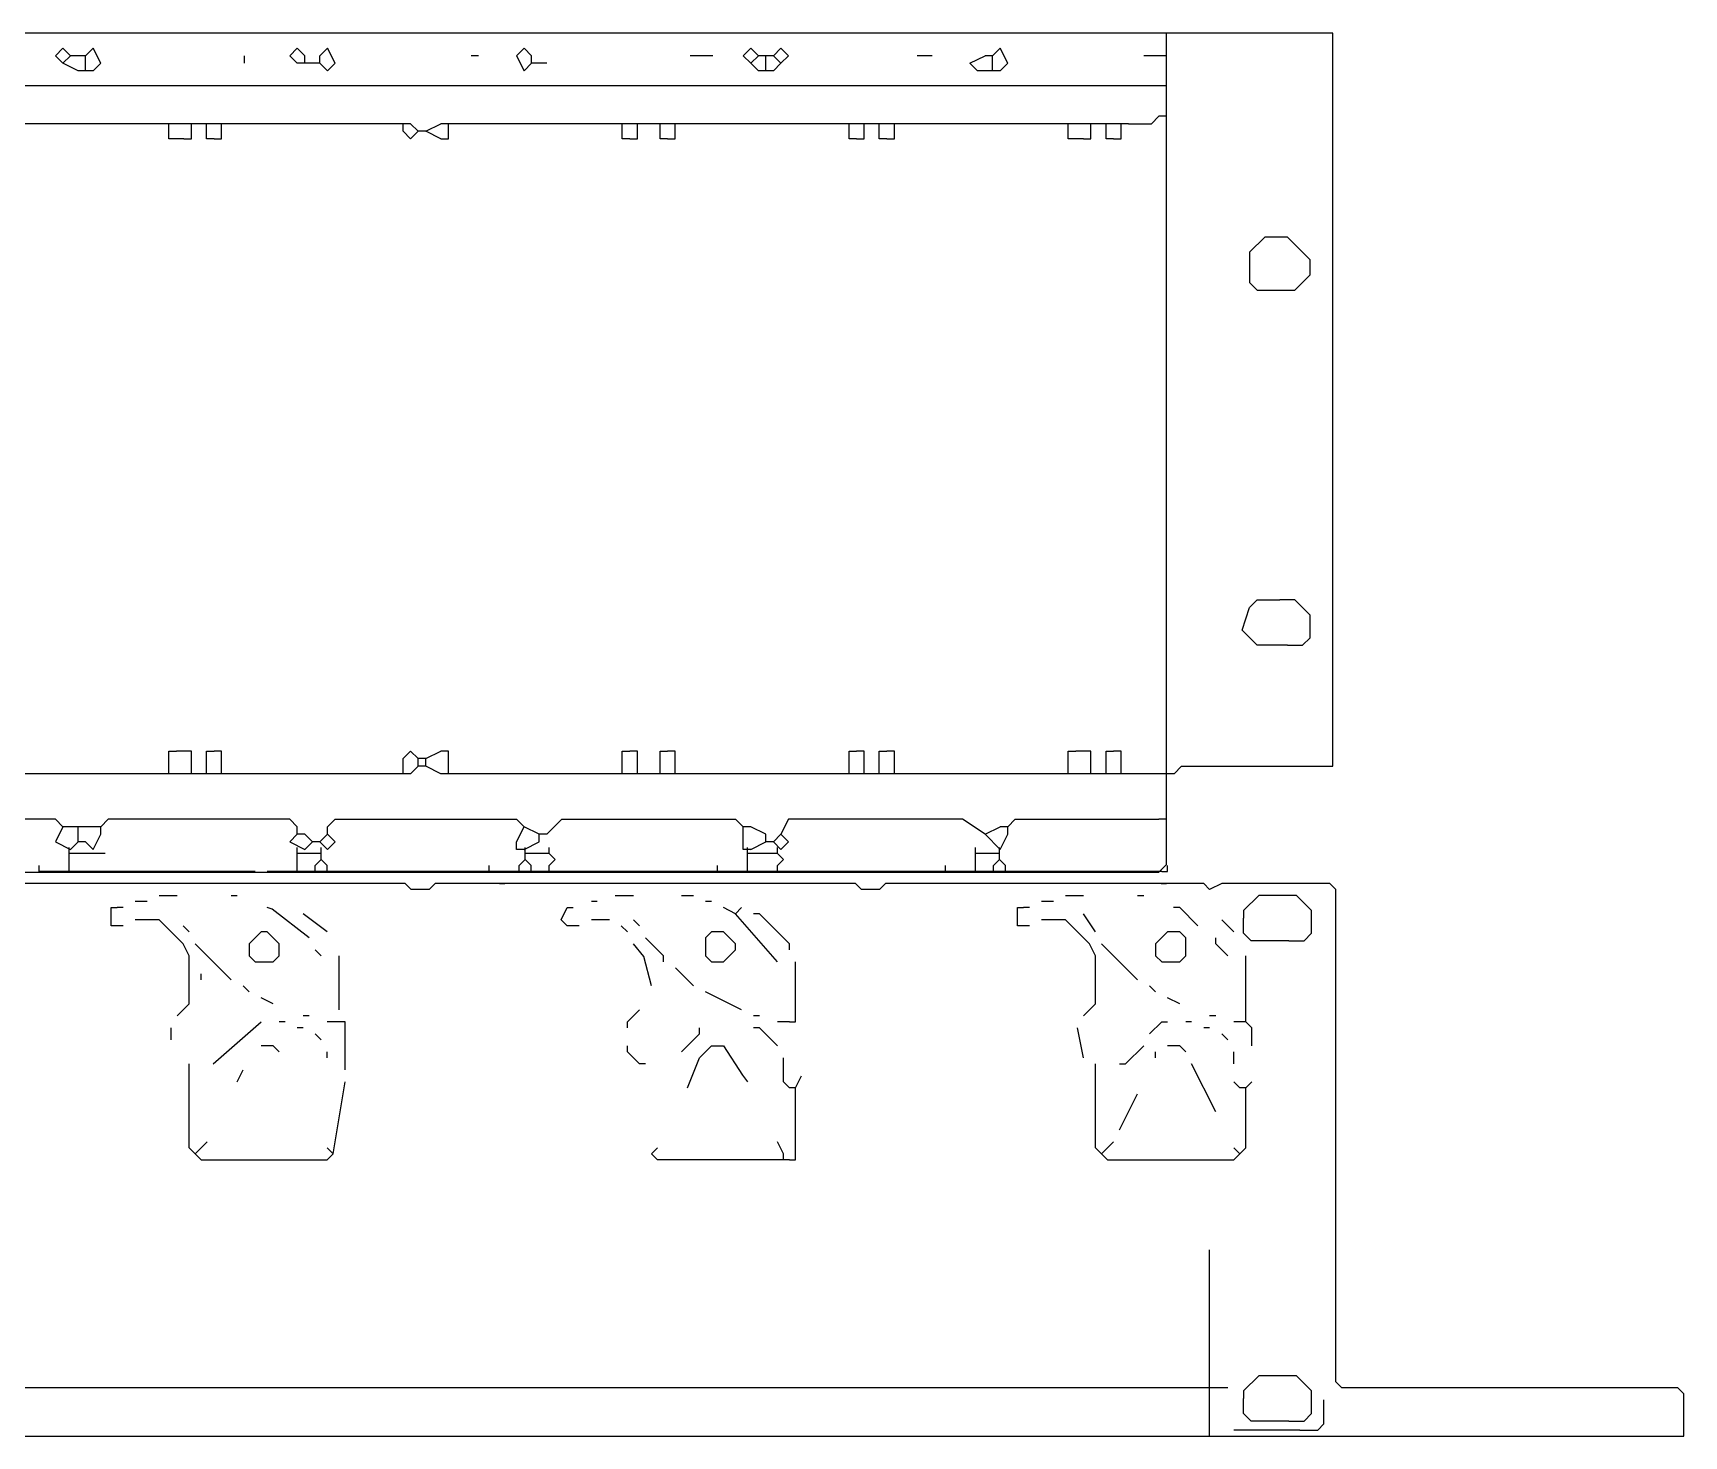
# Model space of a CAD drawing. Extents: x 12033 to 28038, y -9425 to 4777.
# Drawn here: x 14840.4 to 14871.84, y 410.92 to 437.64 of the extents above; entities that cross this region are included whole.
import ezdxf

# ---------------------------------------------------------------- set-up
doc = ezdxf.new("R2010")
doc.units = ezdxf.units.DM
doc.header["$LTSCALE"] = 5
doc.header["$MEASUREMENT"] = 0
doc.linetypes.add('DOT', pattern=[0.25, 0, -0.25])
doc.layers.add('20.7-DGO', color=1, linetype='Continuous')
doc.styles.add('ROMANS', font='romans.shx')

# ---------------------------------------------------------------- blocks, each defined once
blk = doc.blocks.new('Inst Sub-Bastidor (MODULO ÓPT DGO 288F-288 ADAP)')
at = {"layer": '20.7-DGO', "linetype": 'Continuous'}
for points in [[(5.4848, 0), (0.3311, 0)], [(5.4992, 0), (5.4848, 0)], [(5.5136, 0), (5.4992, 0)], [(5.4992, -0.0144), (5.4992, 0)], [(5.8015, 0), (5.5136, 0)], [(5.8159, 0), (5.8015, 0)], [(5.8159, -0.0144), (5.8159, 0)], [(3.3974, -0.0576), (3.383, -0.0432), (3.3974, -0.0288), (3.4118, -0.0432)], [(3.455, -0.072), (3.4694, -0.0576), (3.455, -0.0288), (3.4406, -0.0432)], [(3.8437, -0.0576), (3.8293, -0.0432), (3.8437, -0.0288), (3.8581, -0.0432)], [(3.8869, -0.0576), (3.9013, -0.072), (3.9157, -0.0576), (3.9013, -0.0288), (3.8869, -0.0432)], [(4.29, -0.0432), (4.2756, -0.0288), (4.2612, -0.0432), (4.2756, -0.072), (4.29, -0.0576)], [(4.7075, -0.0576), (4.6931, -0.0432), (4.7075, -0.0288), (4.7219, -0.0432)], [(4.765, -0.0576), (4.7794, -0.0432), (4.765, -0.0288), (4.7506, -0.0432)], [(5.1825, -0.072), (5.1969, -0.0576), (5.1825, -0.0288), (5.1681, -0.0432)], [(5.4992, -0.0288), (5.4992, -0.0144)], [(5.4992, -0.0432), (5.4992, -0.0288)], [(5.8159, -0.4319), (5.8159, -0.0144)], [(3.3974, -0.0576), (3.4118, -0.0432)], [(3.4262, -0.072), (3.3974, -0.0576)], [(3.4262, -0.0432), (3.4118, -0.0432)], [(3.4406, -0.0432), (3.4262, -0.0432)], [(3.4406, -0.0576), (3.4406, -0.0432)], [(3.4406, -0.072), (3.4406, -0.0576)], [(3.7429, -0.0576), (3.7429, -0.0432)], [(3.8581, -0.0576), (3.8437, -0.0576)], [(3.8581, -0.0576), (3.8581, -0.0432)], [(3.8725, -0.0576), (3.8581, -0.0576)], [(3.8869, -0.0576), (3.8725, -0.0576)], [(3.8869, -0.0576), (3.8869, -0.0432)], [(4.1892, -0.0432), (4.1748, -0.0432)], [(4.29, -0.0576), (4.29, -0.0432)], [(4.3044, -0.0576), (4.29, -0.0576)], [(4.3188, -0.0576), (4.3044, -0.0576)], [(4.6355, -0.0432), (4.5923, -0.0432)], [(4.7075, -0.0576), (4.7219, -0.0432)], [(4.7219, -0.072), (4.7075, -0.0576)], [(4.7362, -0.0432), (4.7219, -0.0432)], [(4.7506, -0.0432), (4.7362, -0.0432)], [(4.7362, -0.0576), (4.7362, -0.0432)], [(4.7362, -0.072), (4.7362, -0.0576)], [(4.765, -0.0576), (4.7506, -0.0432)], [(4.7506, -0.072), (4.765, -0.0576)], [(5.053, -0.0432), (5.0242, -0.0432)], [(5.1537, -0.072), (5.1393, -0.072), (5.1249, -0.0576), (5.1537, -0.0432)], [(5.1681, -0.0432), (5.1537, -0.0432)], [(5.1681, -0.0576), (5.1681, -0.0432)], [(5.1681, -0.072), (5.1681, -0.0576)], [(5.4848, -0.0432), (5.456, -0.0432)], [(5.4992, -0.0432), (5.4848, -0.0432)], [(5.4992, -0.0576), (5.4992, -0.0432)], [(5.4992, -0.0864), (5.4992, -0.0576)], [(3.4406, -0.072), (3.4262, -0.072)], [(3.455, -0.072), (3.4406, -0.072)], [(4.7362, -0.072), (4.7219, -0.072)], [(4.7506, -0.072), (4.7362, -0.072)], [(5.1681, -0.072), (5.1537, -0.072)], [(5.1825, -0.072), (5.1681, -0.072)], [(5.4992, -0.1008), (5.4992, -0.0864)], [(5.4848, -0.1008), (0.3311, -0.1008)], [(5.4992, -0.1008), (5.4848, -0.1008)], [(5.4992, -0.1152), (5.4992, -0.1008)], [(5.4992, -0.144), (5.4992, -0.1152)], [(5.4992, -0.1584), (5.4992, -0.144)], [(3.5846, -0.1728), (3.2679, -0.1728)], [(3.599, -0.1728), (3.5846, -0.1728)], [(3.6134, -0.1728), (3.599, -0.1728)], [(3.599, -0.1871), (3.599, -0.1728)], [(3.6134, -0.2015), (3.599, -0.2015), (3.599, -0.1871)], [(3.6278, -0.1728), (3.6134, -0.1728)], [(3.6422, -0.1728), (3.6278, -0.1728)], [(3.6278, -0.2015), (3.6422, -0.2015), (3.6422, -0.1871)], [(3.6566, -0.1728), (3.6422, -0.1728)], [(3.6422, -0.1871), (3.6422, -0.1728)], [(3.671, -0.1728), (3.6566, -0.1728)], [(3.6853, -0.1728), (3.671, -0.1728)], [(3.671, -0.1871), (3.671, -0.1728)], [(3.6853, -0.2015), (3.671, -0.2015), (3.671, -0.1871)], [(3.6997, -0.1728), (3.6853, -0.1728)], [(3.6853, -0.2015), (3.6997, -0.2015), (3.6997, -0.1871)], [(3.7141, -0.1728), (3.6997, -0.1728)], [(3.6997, -0.1871), (3.6997, -0.1728)], [(4.0308, -0.1728), (3.7141, -0.1728)], [(4.0452, -0.1728), (4.0308, -0.1728)], [(4.0596, -0.1728), (4.0452, -0.1728)], [(4.0452, -0.1871), (4.0452, -0.1728)], [(4.0452, -0.1871), (4.0596, -0.2015), (4.074, -0.1871)], [(4.074, -0.1871), (4.0596, -0.1728)], [(4.0884, -0.1871), (4.074, -0.1871)], [(4.0884, -0.1871), (4.1172, -0.1728)], [(4.1172, -0.2015), (4.0884, -0.1871)], [(4.1316, -0.1728), (4.1172, -0.1728)], [(4.1172, -0.2015), (4.1316, -0.2015), (4.1316, -0.1871)], [(4.146, -0.1728), (4.1316, -0.1728)], [(4.1316, -0.1871), (4.1316, -0.1728)], [(4.4483, -0.1728), (4.146, -0.1728)], [(4.4627, -0.1728), (4.4483, -0.1728)], [(4.4771, -0.1728), (4.4627, -0.1728)], [(4.4627, -0.1871), (4.4627, -0.1728)], [(4.4771, -0.2015), (4.4627, -0.2015), (4.4627, -0.1871)], [(4.4915, -0.1728), (4.4771, -0.1728)], [(4.4771, -0.2015), (4.4915, -0.2015), (4.4915, -0.1871)], [(4.5059, -0.1728), (4.4915, -0.1728)], [(4.4915, -0.1871), (4.4915, -0.1728)], [(4.5203, -0.1728), (4.5059, -0.1728)], [(4.5347, -0.1728), (4.5203, -0.1728)], [(4.5491, -0.1728), (4.5347, -0.1728)], [(4.5347, -0.1871), (4.5347, -0.1728)], [(4.5491, -0.2015), (4.5347, -0.2015), (4.5347, -0.1871)], [(4.5635, -0.1728), (4.5491, -0.1728)], [(4.5491, -0.2015), (4.5635, -0.2015), (4.5635, -0.1871)], [(4.5779, -0.1728), (4.5635, -0.1728)], [(4.5635, -0.1871), (4.5635, -0.1728)], [(4.8802, -0.1728), (4.5779, -0.1728)], [(4.8946, -0.1728), (4.8802, -0.1728)], [(4.909, -0.1728), (4.8946, -0.1728)], [(4.8946, -0.1871), (4.8946, -0.1728)], [(4.909, -0.2015), (4.8946, -0.2015), (4.8946, -0.1871)], [(4.9234, -0.1728), (4.909, -0.1728)], [(4.909, -0.2015), (4.9234, -0.2015), (4.9234, -0.1871)], [(4.9378, -0.1728), (4.9234, -0.1728)], [(4.9234, -0.1871), (4.9234, -0.1728)], [(4.9522, -0.1728), (4.9378, -0.1728)], [(4.9666, -0.1728), (4.9522, -0.1728)], [(4.9522, -0.1871), (4.9522, -0.1728)], [(4.9666, -0.2015), (4.9522, -0.2015), (4.9522, -0.1871)], [(4.981, -0.1728), (4.9666, -0.1728)], [(4.9666, -0.2015), (4.981, -0.2015), (4.981, -0.1871)], [(4.9954, -0.1728), (4.981, -0.1728)], [(4.981, -0.1871), (4.981, -0.1728)], [(5.2977, -0.1728), (4.9954, -0.1728)], [(5.3121, -0.1728), (5.2977, -0.1728)], [(5.3265, -0.1728), (5.3121, -0.1728)], [(5.3121, -0.1871), (5.3121, -0.1728)], [(5.3265, -0.2015), (5.3121, -0.2015), (5.3121, -0.1871)], [(5.3409, -0.1728), (5.3265, -0.1728)], [(5.3553, -0.1728), (5.3409, -0.1728)], [(5.3409, -0.2015), (5.3553, -0.2015), (5.3553, -0.1871)], [(5.3697, -0.1728), (5.3553, -0.1728)], [(5.3553, -0.1871), (5.3553, -0.1728)], [(5.3841, -0.1728), (5.3697, -0.1728)], [(5.3985, -0.1728), (5.3841, -0.1728)], [(5.3841, -0.1871), (5.3841, -0.1728)], [(5.3985, -0.2015), (5.3841, -0.2015), (5.3841, -0.1871)], [(5.4129, -0.1728), (5.3985, -0.1728)], [(5.3985, -0.2015), (5.4129, -0.2015), (5.4129, -0.1871)], [(5.4272, -0.1728), (5.4129, -0.1728)], [(5.4129, -0.1871), (5.4129, -0.1728)], [(5.4272, -0.1728), (5.4704, -0.1728), (5.4848, -0.1584)], [(5.4992, -0.1584), (5.4848, -0.1584)], [(5.4992, -0.1728), (5.4992, -0.1584)], [(5.4992, -1.2812), (5.4992, -0.1728)], [(3.6278, -0.2015), (3.6134, -0.2015)], [(5.3409, -0.2015), (5.3265, -0.2015)], [(5.7728, -0.4319), (5.7296, -0.3887), (5.6864, -0.3887), (5.6576, -0.4175), (5.6576, -0.4751), (5.672, -0.4895), (5.744, -0.4895), (5.7728, -0.4607)], [(5.7728, -0.4463), (5.7728, -0.4319)], [(5.8159, -0.4463), (5.8159, -0.4319)], [(5.7728, -0.4607), (5.7728, -0.4463)], [(5.8159, -0.4607), (5.8159, -0.4463)], [(5.8159, -0.9213), (5.8159, -0.4607)], [(5.8159, -0.9357), (5.8159, -0.9213)], [(5.8159, -0.9501), (5.8159, -0.9357)], [(5.8159, -1.382), (5.8159, -0.9501)], [(5.7008, -1.1661), (5.672, -1.1661), (5.6432, -1.1373), (5.6576, -1.0941), (5.672, -1.0797), (5.7152, -1.0797)], [(5.7296, -1.0797), (5.7152, -1.0797)], [(5.744, -1.0797), (5.7296, -1.0797)], [(5.7296, -1.1661), (5.7584, -1.1661), (5.7728, -1.1517), (5.7728, -1.1085), (5.744, -1.0797)], [(5.7152, -1.1661), (5.7008, -1.1661)], [(5.7296, -1.1661), (5.7152, -1.1661)], [(5.4992, -1.2956), (5.4992, -1.2812)], [(5.4992, -1.31), (5.4992, -1.2956)], [(5.4992, -1.3964), (5.4992, -1.31)], [(3.599, -1.382), (3.599, -1.3676), (3.6134, -1.3676)], [(3.599, -1.3964), (3.599, -1.382)], [(3.6278, -1.3676), (3.6134, -1.3676)], [(3.6422, -1.382), (3.6422, -1.3676), (3.6278, -1.3676)], [(3.6422, -1.3964), (3.6422, -1.382)], [(3.671, -1.382), (3.671, -1.3676), (3.6853, -1.3676)], [(3.671, -1.3964), (3.671, -1.382)], [(3.6997, -1.382), (3.6997, -1.3676), (3.6853, -1.3676)], [(3.6997, -1.3964), (3.6997, -1.382)], [(4.0452, -1.3964), (4.0452, -1.382), (4.0596, -1.3676), (4.074, -1.382)], [(4.0884, -1.382), (4.074, -1.382)], [(4.074, -1.3964), (4.074, -1.382)], [(4.0884, -1.382), (4.1172, -1.3676)], [(4.0884, -1.3964), (4.0884, -1.382)], [(4.1316, -1.382), (4.1316, -1.3676), (4.1172, -1.3676)], [(4.1316, -1.3964), (4.1316, -1.382)], [(4.4627, -1.382), (4.4627, -1.3676), (4.4771, -1.3676)], [(4.4627, -1.3964), (4.4627, -1.382)], [(4.4915, -1.382), (4.4915, -1.3676), (4.4771, -1.3676)], [(4.4915, -1.3964), (4.4915, -1.382)], [(4.5347, -1.382), (4.5347, -1.3676), (4.5491, -1.3676)], [(4.5347, -1.3964), (4.5347, -1.382)], [(4.5635, -1.382), (4.5635, -1.3676), (4.5491, -1.3676)], [(4.5635, -1.3964), (4.5635, -1.382)], [(4.8946, -1.382), (4.8946, -1.3676), (4.909, -1.3676)], [(4.8946, -1.3964), (4.8946, -1.382)], [(4.9234, -1.382), (4.9234, -1.3676), (4.909, -1.3676)], [(4.9234, -1.3964), (4.9234, -1.382)], [(4.9522, -1.382), (4.9522, -1.3676), (4.9666, -1.3676)], [(4.9522, -1.3964), (4.9522, -1.382)], [(4.981, -1.382), (4.981, -1.3676), (4.9666, -1.3676)], [(4.981, -1.3964), (4.981, -1.382)], [(5.3121, -1.382), (5.3121, -1.3676), (5.3265, -1.3676)], [(5.3121, -1.3964), (5.3121, -1.382)], [(5.3409, -1.3676), (5.3265, -1.3676)], [(5.3553, -1.382), (5.3553, -1.3676), (5.3409, -1.3676)], [(5.3553, -1.3964), (5.3553, -1.382)], [(5.3841, -1.382), (5.3841, -1.3676), (5.3985, -1.3676)], [(5.3841, -1.3964), (5.3841, -1.382)], [(5.4129, -1.382), (5.4129, -1.3676), (5.3985, -1.3676)], [(5.4129, -1.3964), (5.4129, -1.382)], [(5.8015, -1.3964), (5.8159, -1.3964), (5.8159, -1.382)], [(3.5846, -1.4108), (3.2679, -1.4108)], [(3.599, -1.4108), (3.5846, -1.4108)], [(3.599, -1.4108), (3.599, -1.3964)], [(3.6134, -1.4108), (3.599, -1.4108)], [(3.6278, -1.4108), (3.6134, -1.4108)], [(3.6422, -1.4108), (3.6278, -1.4108)], [(3.6422, -1.4108), (3.6422, -1.3964)], [(3.6566, -1.4108), (3.6422, -1.4108)], [(3.671, -1.4108), (3.6566, -1.4108)], [(3.671, -1.4108), (3.671, -1.3964)], [(3.6853, -1.4108), (3.671, -1.4108)], [(3.6997, -1.4108), (3.6853, -1.4108)], [(3.6997, -1.4108), (3.6997, -1.3964)], [(3.7141, -1.4108), (3.6997, -1.4108)], [(4.0308, -1.4108), (3.7141, -1.4108)], [(4.0452, -1.4108), (4.0308, -1.4108)], [(4.0452, -1.4108), (4.0452, -1.3964)], [(4.0596, -1.4108), (4.0452, -1.4108)], [(4.0596, -1.4108), (4.074, -1.3964)], [(4.0884, -1.3964), (4.074, -1.3964)], [(4.1172, -1.4108), (4.0884, -1.3964)], [(4.1316, -1.4108), (4.1172, -1.4108)], [(4.1316, -1.4108), (4.1316, -1.3964)], [(4.146, -1.4108), (4.1316, -1.4108)], [(4.4483, -1.4108), (4.146, -1.4108)], [(4.4627, -1.4108), (4.4483, -1.4108)], [(4.4627, -1.4108), (4.4627, -1.3964)], [(4.4771, -1.4108), (4.4627, -1.4108)], [(4.4915, -1.4108), (4.4771, -1.4108)], [(4.4915, -1.4108), (4.4915, -1.3964)], [(4.5059, -1.4108), (4.4915, -1.4108)], [(4.5203, -1.4108), (4.5059, -1.4108)], [(4.5347, -1.4108), (4.5203, -1.4108)], [(4.5347, -1.4108), (4.5347, -1.3964)], [(4.5491, -1.4108), (4.5347, -1.4108)], [(4.5635, -1.4108), (4.5491, -1.4108)], [(4.5635, -1.4108), (4.5635, -1.3964)], [(4.5779, -1.4108), (4.5635, -1.4108)], [(4.8802, -1.4108), (4.5779, -1.4108)], [(4.8946, -1.4108), (4.8802, -1.4108)], [(4.8946, -1.4108), (4.8946, -1.3964)], [(4.909, -1.4108), (4.8946, -1.4108)], [(4.9234, -1.4108), (4.909, -1.4108)], [(4.9234, -1.4108), (4.9234, -1.3964)], [(4.9378, -1.4108), (4.9234, -1.4108)], [(4.9522, -1.4108), (4.9378, -1.4108)], [(4.9522, -1.4108), (4.9522, -1.3964)], [(4.9666, -1.4108), (4.9522, -1.4108)], [(4.981, -1.4108), (4.9666, -1.4108)], [(4.981, -1.4108), (4.981, -1.3964)], [(4.9954, -1.4108), (4.981, -1.4108)], [(5.2977, -1.4108), (4.9954, -1.4108)], [(5.3121, -1.4108), (5.2977, -1.4108)], [(5.3121, -1.4108), (5.3121, -1.3964)], [(5.3265, -1.4108), (5.3121, -1.4108)], [(5.3409, -1.4108), (5.3265, -1.4108)], [(5.3553, -1.4108), (5.3409, -1.4108)], [(5.3553, -1.4108), (5.3553, -1.3964)], [(5.3697, -1.4108), (5.3553, -1.4108)], [(5.3841, -1.4108), (5.3697, -1.4108)], [(5.3841, -1.4108), (5.3841, -1.3964)], [(5.3985, -1.4108), (5.3841, -1.4108)], [(5.4129, -1.4108), (5.3985, -1.4108)], [(5.4129, -1.4108), (5.4129, -1.3964)], [(5.4272, -1.4108), (5.4129, -1.4108)], [(5.4848, -1.4108), (5.4272, -1.4108)], [(5.4992, -1.4108), (5.4848, -1.4108)], [(5.4992, -1.4108), (5.4992, -1.3964)], [(5.5136, -1.4108), (5.4992, -1.4108)], [(5.4992, -1.4252), (5.4992, -1.4108)], [(5.5136, -1.4108), (5.528, -1.3964), (5.8015, -1.3964)], [(5.4992, -1.4828), (5.4992, -1.4252)], [(3.3974, -1.5116), (3.383, -1.4972), (3.0519, -1.4972), (3.0375, -1.5116)], [(3.8437, -1.5116), (3.8293, -1.4972), (3.4838, -1.4972), (3.4694, -1.5116)], [(3.9013, -1.526), (3.9013, -1.5116), (3.9157, -1.4972), (4.2612, -1.4972), (4.2756, -1.5116)], [(4.3188, -1.526), (4.3476, -1.4972), (4.6787, -1.4972), (4.6931, -1.5116)], [(5.1537, -1.526), (5.1105, -1.4972), (4.7794, -1.4972), (4.765, -1.526)], [(5.1969, -1.5116), (5.2113, -1.4972), (5.4848, -1.4972)], [(5.4992, -1.4972), (5.4848, -1.4972)], [(5.4992, -1.4972), (5.4992, -1.4828)], [(5.4992, -1.5116), (5.4992, -1.4972)], [(0.3455, -1.5979), (5.4848, -1.5979), (5.4992, -1.5835), (5.4992, -1.5116)], [(3.3974, -1.5116), (3.383, -1.5404), (3.4118, -1.5548), (3.4262, -1.5404)], [(3.4118, -1.5116), (3.3974, -1.5116)], [(3.4262, -1.5116), (3.4118, -1.5116)], [(3.4406, -1.5116), (3.4262, -1.5116)], [(3.4262, -1.526), (3.4262, -1.5116)], [(3.4262, -1.5404), (3.4262, -1.526)], [(3.4406, -1.5404), (3.4262, -1.5404)], [(3.455, -1.5116), (3.4406, -1.5116)], [(3.4406, -1.5404), (3.455, -1.5548), (3.4694, -1.526)], [(3.4694, -1.5116), (3.455, -1.5116)], [(3.4694, -1.526), (3.4694, -1.5116)], [(3.8437, -1.526), (3.8293, -1.5404), (3.8581, -1.5548), (3.8725, -1.5404)], [(3.8437, -1.526), (3.8437, -1.5116)], [(3.8581, -1.526), (3.8437, -1.526)], [(3.8725, -1.5404), (3.8581, -1.526)], [(3.8869, -1.5404), (3.8725, -1.5404)], [(3.8869, -1.5404), (3.9013, -1.526)], [(3.8869, -1.5404), (3.9013, -1.5548), (3.9157, -1.5404), (3.9013, -1.526)], [(4.2612, -1.5404), (4.2756, -1.5116)], [(4.2756, -1.5548), (4.2612, -1.5548), (4.2612, -1.5404)], [(4.3044, -1.526), (4.2756, -1.5116)], [(4.2756, -1.5548), (4.3044, -1.5404)], [(4.3188, -1.526), (4.3044, -1.526)], [(4.3044, -1.5404), (4.3044, -1.526)], [(4.7075, -1.5116), (4.6931, -1.5116)], [(4.6931, -1.526), (4.6931, -1.5116)], [(4.6931, -1.5404), (4.6931, -1.526)], [(4.7075, -1.5548), (4.6931, -1.5548), (4.6931, -1.5404)], [(4.7362, -1.526), (4.7075, -1.5116)], [(4.7075, -1.5548), (4.7362, -1.5404)], [(4.7362, -1.5404), (4.7362, -1.526)], [(4.7506, -1.5404), (4.7362, -1.5404)], [(4.7506, -1.5404), (4.765, -1.526)], [(4.7506, -1.5404), (4.765, -1.5548), (4.7794, -1.5404), (4.765, -1.526)], [(5.1537, -1.526), (5.1825, -1.5116)], [(5.1537, -1.526), (5.1825, -1.5548), (5.1969, -1.526)], [(5.1969, -1.5116), (5.1825, -1.5116)], [(5.1969, -1.526), (5.1969, -1.5116)], [(3.409, -1.5629), (3.409, -1.5515)], [(3.4204, -1.5629), (3.409, -1.5629)], [(3.409, -1.5744), (3.409, -1.5629)], [(3.4776, -1.5629), (3.4204, -1.5629)], [(3.8435, -1.5629), (3.8435, -1.5515)], [(3.8549, -1.5629), (3.8435, -1.5629)], [(3.8435, -1.5744), (3.8435, -1.5629)], [(3.8778, -1.5629), (3.8549, -1.5629)], [(3.8892, -1.5629), (3.8778, -1.5629)], [(3.8892, -1.5629), (3.8892, -1.5515)], [(3.8892, -1.5744), (3.8892, -1.5629)], [(4.278, -1.5629), (4.278, -1.5515)], [(4.2894, -1.5629), (4.278, -1.5629)], [(4.278, -1.5744), (4.278, -1.5629)], [(4.3123, -1.5629), (4.2894, -1.5629)], [(4.3237, -1.5629), (4.3123, -1.5629)], [(4.3237, -1.5629), (4.3237, -1.5515)], [(4.3237, -1.5858), (4.3352, -1.5744), (4.3237, -1.5629)], [(4.7011, -1.5629), (4.7011, -1.5515)], [(4.7125, -1.5629), (4.7011, -1.5629)], [(4.7011, -1.5744), (4.7011, -1.5629)], [(4.7468, -1.5629), (4.7125, -1.5629)], [(4.7582, -1.5629), (4.7468, -1.5629)], [(4.7582, -1.5629), (4.7582, -1.5515)], [(4.7582, -1.5858), (4.7697, -1.5744), (4.7582, -1.5629)], [(5.1356, -1.5629), (5.1356, -1.5515)], [(5.147, -1.5629), (5.1356, -1.5629)], [(5.1356, -1.5744), (5.1356, -1.5629)], [(5.1699, -1.5629), (5.147, -1.5629)], [(5.1813, -1.5629), (5.1699, -1.5629)], [(5.1813, -1.5629), (5.1813, -1.5515)], [(5.1813, -1.5744), (5.1813, -1.5629)], [(3.3632, -1.5972), (3.3518, -1.5972), (3.3518, -1.5858)], [(3.3975, -1.5972), (3.3632, -1.5972)], [(3.409, -1.5972), (3.3975, -1.5972)], [(3.409, -1.5858), (3.409, -1.5744)], [(3.409, -1.5972), (3.409, -1.5858)], [(3.4204, -1.5972), (3.409, -1.5972)], [(3.7634, -1.5972), (3.4204, -1.5972)], [(3.832, -1.5972), (3.7863, -1.5972)], [(3.8435, -1.5972), (3.832, -1.5972)], [(3.8435, -1.5858), (3.8435, -1.5744)], [(3.8435, -1.5972), (3.8435, -1.5858)], [(3.8549, -1.5972), (3.8435, -1.5972)], [(3.8664, -1.5972), (3.8549, -1.5972)], [(3.8778, -1.5972), (3.8664, -1.5972)], [(3.8778, -1.5858), (3.8892, -1.5744)], [(3.8778, -1.5972), (3.8778, -1.5858)], [(3.8892, -1.5972), (3.8778, -1.5972)], [(3.9007, -1.5858), (3.8892, -1.5744)], [(3.9007, -1.5972), (3.8892, -1.5972)], [(3.9007, -1.5972), (3.9007, -1.5858)], [(3.9121, -1.5972), (3.9007, -1.5972)], [(4.198, -1.5972), (3.9121, -1.5972)], [(4.2094, -1.5972), (4.198, -1.5972)], [(4.2094, -1.5972), (4.2094, -1.5858)], [(4.2208, -1.5972), (4.2094, -1.5972)], [(4.2551, -1.5972), (4.2208, -1.5972)], [(4.2666, -1.5972), (4.2551, -1.5972)], [(4.2666, -1.5858), (4.278, -1.5744)], [(4.2666, -1.5972), (4.2666, -1.5858)], [(4.278, -1.5972), (4.2666, -1.5972)], [(4.2894, -1.5858), (4.278, -1.5744)], [(4.2894, -1.5972), (4.278, -1.5972)], [(4.2894, -1.5972), (4.2894, -1.5858)], [(4.3009, -1.5972), (4.2894, -1.5972)], [(4.3123, -1.5972), (4.3009, -1.5972)], [(4.3237, -1.5972), (4.3123, -1.5972)], [(4.3237, -1.5972), (4.3237, -1.5858)], [(4.3352, -1.5972), (4.3237, -1.5972)], [(4.6325, -1.5972), (4.3352, -1.5972)], [(4.6439, -1.5972), (4.6325, -1.5972)], [(4.6439, -1.5972), (4.6439, -1.5858)], [(4.6553, -1.5972), (4.6439, -1.5972)], [(4.6896, -1.5972), (4.6553, -1.5972)], [(4.7011, -1.5972), (4.6896, -1.5972)], [(4.7011, -1.5858), (4.7011, -1.5744)], [(4.7011, -1.5972), (4.7011, -1.5858)], [(4.7125, -1.5972), (4.7011, -1.5972)], [(4.7468, -1.5972), (4.7125, -1.5972)], [(4.7582, -1.5972), (4.7468, -1.5972)], [(4.7582, -1.5972), (4.7582, -1.5858)], [(4.7697, -1.5972), (4.7582, -1.5972)], [(5.067, -1.5972), (4.7697, -1.5972)], [(5.0784, -1.5972), (5.067, -1.5972)], [(5.0784, -1.5972), (5.0784, -1.5858)], [(5.0898, -1.5972), (5.0784, -1.5972)], [(5.1241, -1.5972), (5.0898, -1.5972)], [(5.1356, -1.5972), (5.1241, -1.5972)], [(5.1356, -1.5858), (5.1356, -1.5744)], [(5.1356, -1.5972), (5.1356, -1.5858)], [(5.147, -1.5972), (5.1356, -1.5972)], [(5.1585, -1.5972), (5.147, -1.5972)], [(5.1699, -1.5972), (5.1585, -1.5972)], [(5.1699, -1.5858), (5.1813, -1.5744)], [(5.1699, -1.5972), (5.1699, -1.5858)], [(5.1813, -1.5972), (5.1699, -1.5972)], [(5.1928, -1.5858), (5.1813, -1.5744)], [(5.1928, -1.5972), (5.1813, -1.5972)], [(5.1928, -1.5972), (5.1928, -1.5858)], [(5.2042, -1.5972), (5.1928, -1.5972)], [(5.4901, -1.5972), (5.2042, -1.5972)], [(5.4901, -1.5972), (5.5015, -1.5972), (5.5015, -1.5858)], [(6.4849, -2.6721), (6.4849, -2.592), (6.4734, -2.5806), (5.8331, -2.5806), (5.8217, -2.5692), (5.8217, -1.6315), (5.8102, -1.6201), (5.6044, -1.6201), (5.5815, -1.6315), (5.5701, -1.6201), (4.9641, -1.6201), (4.9526, -1.6315), (4.9183, -1.6315), (4.9069, -1.6201), (4.1065, -1.6201), (4.095, -1.6315), (4.0607, -1.6315), (4.0493, -1.6201), (3.2375, -1.6201)], [(3.489, -1.6773), (3.489, -1.6658), (3.5004, -1.6658)], [(3.5119, -1.6658), (3.5004, -1.6658)], [(3.5576, -1.6544), (3.5347, -1.6544)], [(3.6148, -1.643), (3.5805, -1.643)], [(3.7291, -1.643), (3.7177, -1.643)], [(3.8664, -1.723), (3.796, -1.6685), (3.7863, -1.6658)], [(4.3809, -1.7002), (4.358, -1.7002), (4.3466, -1.6887), (4.358, -1.6658), (4.3695, -1.6658)], [(4.4152, -1.6544), (4.4038, -1.6544)], [(4.4838, -1.643), (4.4495, -1.643)], [(4.5982, -1.643), (4.5753, -1.643)], [(4.6325, -1.6544), (4.621, -1.6544)], [(4.6782, -1.6773), (4.6553, -1.6658)], [(4.6782, -1.6773), (4.6896, -1.6658)], [(5.2156, -1.6773), (5.2156, -1.6658), (5.2271, -1.6658)], [(5.2385, -1.6658), (5.2271, -1.6658)], [(5.2842, -1.6544), (5.2614, -1.6544)], [(5.3414, -1.643), (5.3071, -1.643)], [(5.4558, -1.643), (5.4443, -1.643)], [(5.5587, -1.7002), (5.5244, -1.6658), (5.5129, -1.6658)], [(5.7325, -1.7291), (5.7613, -1.7291), (5.7757, -1.7147), (5.7757, -1.6715), (5.7469, -1.6427), (5.6749, -1.6427), (5.6461, -1.6715), (5.6461, -1.6859)], [(3.489, -1.6887), (3.489, -1.6773)], [(3.5004, -1.7002), (3.489, -1.7002), (3.489, -1.6887)], [(3.6148, -1.8717), (3.6377, -1.8488), (3.6377, -1.7573), (3.6262, -1.7345), (3.5805, -1.6887), (3.5347, -1.6887)], [(3.9007, -1.7116), (3.8549, -1.6773)], [(4.4381, -1.6887), (4.4038, -1.6887)], [(4.4953, -1.7002), (4.4838, -1.6887)], [(4.7582, -1.7688), (4.6782, -1.6773)], [(4.7811, -1.7459), (4.7811, -1.7345), (4.7239, -1.6773), (4.7125, -1.6773)], [(5.2156, -1.6887), (5.2156, -1.6773)], [(5.2271, -1.7002), (5.2156, -1.7002), (5.2156, -1.6887)], [(5.3414, -1.8717), (5.3643, -1.8488), (5.3643, -1.7573), (5.3528, -1.7345), (5.3071, -1.6887), (5.2614, -1.6887)], [(5.3643, -1.7116), (5.3414, -1.6773)], [(5.6273, -1.7116), (5.6044, -1.6887)], [(5.6461, -1.7003), (5.6461, -1.6859)], [(3.5119, -1.7002), (3.5004, -1.7002)], [(3.6377, -1.7116), (3.6262, -1.7002)], [(3.7977, -1.7688), (3.8092, -1.7573), (3.8092, -1.7345), (3.7863, -1.7116), (3.7749, -1.7116), (3.752, -1.7345), (3.752, -1.7573), (3.7634, -1.7688), (3.7977, -1.7688)], [(4.4724, -1.7116), (4.4609, -1.7002)], [(4.541, -1.7688), (4.541, -1.7573), (4.5067, -1.723)], [(4.6553, -1.7688), (4.6782, -1.7459), (4.6782, -1.7345), (4.6553, -1.7116), (4.6325, -1.7116), (4.621, -1.723), (4.621, -1.7573), (4.6325, -1.7688), (4.6553, -1.7688)], [(5.2385, -1.7002), (5.2271, -1.7002)], [(5.5244, -1.7688), (5.5358, -1.7573), (5.5358, -1.723), (5.5244, -1.7116), (5.5015, -1.7116), (5.4786, -1.7345), (5.4786, -1.7573), (5.4901, -1.7688), (5.5244, -1.7688)], [(5.6158, -1.7573), (5.593, -1.7345), (5.593, -1.723)], [(5.6461, -1.7147), (5.6461, -1.7003)], [(5.7037, -1.7291), (5.6605, -1.7291), (5.6461, -1.7147)], [(5.7181, -1.7291), (5.7037, -1.7291)], [(5.7325, -1.7291), (5.7181, -1.7291)], [(3.7177, -1.8031), (3.6491, -1.7345)], [(3.8892, -1.7573), (3.8778, -1.7459)], [(3.9235, -1.8602), (3.9235, -1.7573)], [(4.5181, -1.8145), (4.504, -1.7591), (4.4838, -1.7345)], [(5.4443, -1.8031), (5.3757, -1.7345)], [(5.6501, -1.8717), (5.6501, -1.7573)], [(3.6605, -1.8031), (3.6605, -1.7916)], [(4.5982, -1.8145), (4.5639, -1.7802)], [(4.7925, -1.8717), (4.7925, -1.7688)], [(3.752, -1.8259), (3.7406, -1.8145)], [(5.4786, -1.8259), (5.4672, -1.8145)], [(3.7977, -1.8488), (3.7749, -1.8374)], [(4.6896, -1.8602), (4.621, -1.8259)], [(5.5244, -1.8488), (5.5015, -1.8374)], [(3.6834, -1.9631), (3.7749, -1.8831)], [(3.8206, -1.8831), (3.8092, -1.8831)], [(3.8664, -1.8717), (3.8549, -1.8717)], [(3.9235, -1.8831), (3.9007, -1.8831)], [(3.935, -1.8945), (3.935, -1.8831), (3.9235, -1.8831)], [(4.4724, -1.8945), (4.4724, -1.8831), (4.4953, -1.8602)], [(4.7239, -1.8717), (4.7125, -1.8717)], [(4.7811, -1.8831), (4.7582, -1.8831)], [(4.7811, -1.8831), (4.7925, -1.8831), (4.7925, -1.8717)], [(5.4672, -1.906), (5.4901, -1.8831), (5.5015, -1.8831)], [(5.5472, -1.8831), (5.5358, -1.8831)], [(5.593, -1.8717), (5.5815, -1.8717)], [(5.6387, -1.8831), (5.6273, -1.8831)], [(5.6501, -1.8831), (5.6387, -1.8831)], [(5.6501, -1.8831), (5.6501, -1.8717)], [(5.6616, -1.9288), (5.6616, -1.8945), (5.6501, -1.8831)], [(3.6034, -1.9174), (3.6034, -1.8945)], [(3.8549, -1.8945), (3.8435, -1.8945)], [(3.8892, -1.9174), (3.8778, -1.906)], [(3.935, -1.9746), (3.935, -1.8945)], [(4.5753, -1.9403), (4.6096, -1.906), (4.6096, -1.8945)], [(4.7582, -1.9288), (4.7239, -1.8945), (4.7125, -1.8945)], [(5.3414, -1.9517), (5.33, -1.8945)], [(5.5815, -1.8945), (5.5701, -1.8945)], [(5.6158, -1.9174), (5.6044, -1.906)], [(3.8092, -1.9403), (3.7977, -1.9288), (3.7749, -1.9288)], [(3.9007, -1.9517), (3.9007, -1.9403)], [(4.5067, -1.9631), (4.4953, -1.9631), (4.4724, -1.9403), (4.4724, -1.9288)], [(4.5867, -2.0089), (4.6096, -1.9517), (4.6325, -1.9288), (4.6553, -1.9288), (4.6919, -1.9849), (4.7011, -1.9975)], [(5.41, -1.9631), (5.4214, -1.9631), (5.4558, -1.9288)], [(5.4786, -1.9517), (5.4786, -1.9403)], [(5.5358, -1.9403), (5.5244, -1.9288), (5.5015, -1.9288)], [(5.6273, -1.9631), (5.6273, -1.9403)], [(3.6491, -2.1347), (3.6377, -2.1232), (3.6377, -1.9631)], [(3.7291, -1.9975), (3.7406, -1.9746)], [(4.7811, -2.0089), (4.7697, -1.9975), (4.7697, -1.9517)], [(5.3757, -2.1347), (5.3643, -2.1232), (5.3643, -1.9631)], [(5.593, -2.0546), (5.5472, -1.9631)], [(3.9121, -2.1347), (3.935, -1.9975)], [(4.7925, -2.0089), (4.7811, -2.0089)], [(4.7925, -2.0089), (4.804, -1.986)], [(4.7925, -2.0203), (4.7925, -2.0089)], [(5.6387, -2.0089), (5.6273, -1.9975)], [(5.6501, -2.0089), (5.6387, -2.0089)], [(5.6501, -2.0089), (5.6616, -1.9975)], [(5.6501, -2.0203), (5.6501, -2.0089)], [(4.7925, -2.1347), (4.7925, -2.0203)], [(5.41, -2.0889), (5.4443, -2.0203)], [(5.6387, -2.1347), (5.6501, -2.1232), (5.6501, -2.0203)], [(3.6491, -2.1347), (3.672, -2.1118)], [(3.6491, -2.1347), (3.6605, -2.1461), (3.9007, -2.1461), (3.9121, -2.1347)], [(3.9121, -2.1347), (3.9007, -2.1232)], [(4.7582, -2.1461), (4.5296, -2.1461), (4.5181, -2.1347), (4.5296, -2.1232)], [(4.7697, -2.1347), (4.7582, -2.1118)], [(4.7697, -2.1461), (4.7697, -2.1347)], [(4.7811, -2.1461), (4.7925, -2.1461), (4.7925, -2.1347)], [(5.3757, -2.1347), (5.3986, -2.1118)], [(5.3757, -2.1347), (5.3871, -2.1461), (5.6273, -2.1461), (5.6387, -2.1347)], [(5.6387, -2.1347), (5.6273, -2.1232)], [(4.7697, -2.1461), (4.7582, -2.1461)], [(4.7811, -2.1461), (4.7697, -2.1461)], [(5.5815, -2.5692), (5.5815, -2.3176)], [(5.5815, -2.5806), (5.5815, -2.5692)], [(5.7325, -2.6439), (5.7613, -2.6439), (5.7757, -2.6295), (5.7757, -2.5863), (5.7469, -2.5575), (5.6749, -2.5575), (5.6461, -2.5863), (5.6461, -2.6007)], [(5.5701, -2.5806), (3.0774, -2.5806)], [(5.5815, -2.5806), (5.5701, -2.5806)], [(5.593, -2.5806), (5.5815, -2.5806)], [(5.5815, -2.592), (5.5815, -2.5806)], [(5.5815, -2.6721), (5.5815, -2.592)], [(5.6158, -2.5806), (5.593, -2.5806)], [(5.6461, -2.6151), (5.6461, -2.6007)], [(5.753, -2.6607), (5.7874, -2.6607), (5.7988, -2.6492), (5.7988, -2.6035)], [(5.6461, -2.6295), (5.6461, -2.6151)], [(5.7037, -2.6439), (5.6605, -2.6439), (5.6461, -2.6295)], [(5.7302, -2.6607), (5.6273, -2.6607)], [(5.7181, -2.6439), (5.7037, -2.6439)], [(5.7325, -2.6439), (5.7181, -2.6439)], [(5.7416, -2.6607), (5.7302, -2.6607)], [(5.753, -2.6607), (5.7416, -2.6607)]]:
    blk.add_lwpolyline(points, dxfattribs=at)
at = {"layer": '20.7-DGO', "color": 3, "linetype": 'DOT', "lineweight": 0}
blk.add_lwpolyline([(2.908, 0), (5.4992, 0), (5.4992, -1.6202), (2.908, -1.6202)], close=True, dxfattribs=at)
at = {"layer": '20.7-DGO'}
blk.add_lwpolyline([(0.0129, -2.6721), (6.4849, -2.6721)], dxfattribs=at)
at = {"layer": '20.7-DGO', "color": 0, "lineweight": 0, "style": 'ROMANS', "flags": 3}
for tag, p in [('QTDE', (1.0641, 1.1986)), ('FATOR', (1.0641, 0.8268)), ('ID_ATIVIDADE', (1.0641, 0.4551))]:
    blk.add_attdef(tag, p, '', height=0.2498, dxfattribs=at)
at = {"layer": '20.7-DGO', "color": 0, "lineweight": 0, "style": 'ROMANS'}
blk.add_attdef('FID', (1.0641, 0.0833), '', height=0.2498, dxfattribs=at)

msp = doc.modelspace()

# ---------------------------------------------------------------- block references
at = {"layer": '20.7-DGO', "color": 0, "lineweight": 0, "xscale": 10, "yscale": 10, "zscale": 10}
msp.add_blockref('Inst Sub-Bastidor (MODULO ÓPT DGO 288F-288 ADAP)', (14806.995, 437.637), dxfattribs=at)

doc.saveas('drawing.dxf')
